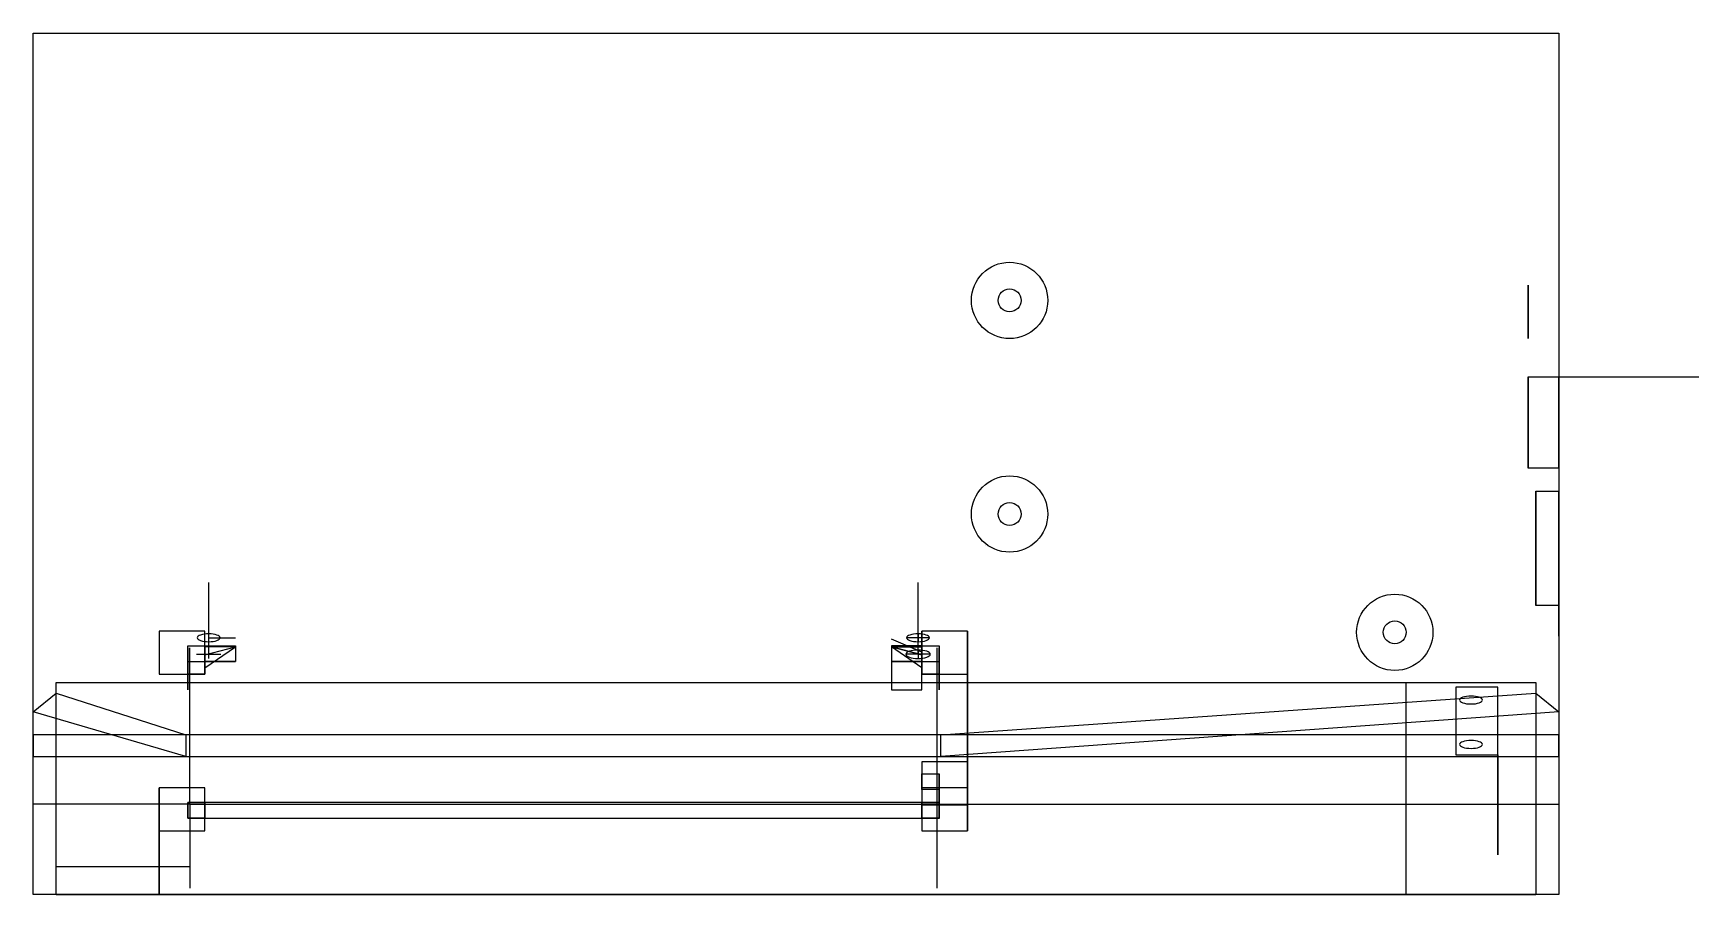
# Model space of a CAD drawing. Header units: millimetres. Extents: x 31 to 249, y 24 to 137.
import ezdxf

# ---------------------------------------------------------------- set-up
doc = ezdxf.new("R2010")
doc.units = ezdxf.units.MM
doc.header["$MEASUREMENT"] = 0
for name, color, linetype in [('Construction 5', 6, 'Continuous'), ('Enclosure Mounts', 253, 'Continuous'), ('Netduino Construction', 40, 'Continuous')]:
    doc.layers.add(name, color=color, linetype=linetype)

msp = doc.modelspace()

# ---------------------------------------------------------------- linework, layer by layer
at = {"layer": 'Construction 5', "extrusion": (1, -1.89478e-15, 0)}
for p in [(228, 70.51, 8.1), (228, 71.76, 9.7)]:
    msp.add_line(p, (228, 71.76, 8.1), dxfattribs=at)
at = {"layer": 'Construction 5', "extrusion": (-8.34615e-15, 0.939693, -0.34202)}
msp.add_line((54, 55.38, 64.13), (54, 64.78, 60.71), dxfattribs=at)
at = {"layer": 'Construction 5', "extrusion": (0, 0.939693, -0.34202)}
for p, q in [((147, 55.38, 64.13), (147, 64.78, 60.71)), ((52.4, 55.38, 64.13), (55.6, 55.38, 64.13)), ((148.6, 55.38, 64.13), (145.4, 55.38, 64.13)), ((147, 55.93, 65.63), (147, 54.84, 62.62))]:
    msp.add_line(p, q, dxfattribs=at)
at = {"layer": 'Construction 5', "extrusion": (-2.73321e-31, 0.939693, -0.34202)}
msp.add_line((53.5, 56.35, 60.05), (53.5, 58.4, 65.69), dxfattribs=at)
at = {"layer": 'Construction 5', "extrusion": (9.69313e-29, 0.939693, -0.34202)}
msp.add_line((54, 57.54, 63.34), (54, 58.4, 65.69), dxfattribs=at)
at = {"layer": 'Construction 5', "extrusion": (2.22564e-15, 0.939693, -0.34202)}
msp.add_line((54, 57.54, 63.34), (57.5, 57.54, 63.34), dxfattribs=at)
at = {"layer": 'Construction 5', "extrusion": (1.17149e-14, 0.939693, -0.34202)}
for p, q in [((147.5, 55.66, 58.17), (143.5, 57.37, 62.87)), ((147.5, 55.32, 57.23), (143.5, 56.35, 60.05)), ((143.5, 56.35, 60.05), (147.5, 56.35, 60.05)), ((147.5, 56.35, 60.05), (147.5, 55.32, 57.23)), ((147.5, 56.35, 60.05), (147.5, 55.66, 58.17))]:
    msp.add_line(p, q, dxfattribs=at)
at = {"layer": 'Construction 5', "extrusion": (1.11282e-15, 0.939693, -0.34202)}
for p, q in [((148.5, 57.54, 63.34), (145.5, 57.54, 63.34)), ((147, 58.06, 64.75), (147, 57.03, 61.93)), ((147.5, 56.35, 60.05), (147.5, 58.4, 65.69))]:
    msp.add_line(p, q, dxfattribs=at)
at = {"layer": 'Construction 5', "extrusion": (4.05033e-16, 0.34202, 0.939693)}
msp.add_line((153.5, 58.4, 65.69), (153.5, 48.06, 69.45), dxfattribs=at)
at = {"layer": 'Construction 5', "extrusion": (9.91918e-17, 0.34202, 0.939693)}
msp.add_line((51.25, 54.41, 67.14), (51.25, 56.47, 66.39), dxfattribs=at)
at = {"layer": 'Construction 5'}
for p, q in [((51.5, 35.72, 10.09), (51.5, 56.24, 66.48)), ((149.5, 35.72, 10.09), (149.5, 56.24, 66.48)), ((51.5, 35.72, 10.09), (231, 35.72, 10.09)), ((51.5, 27.54, 13.07), (34, 27.54, 13.07))]:
    msp.add_line(p, q, dxfattribs=at)
at = {"layer": 'Construction 5', "extrusion": (3.98519e-31, 0.34202, 0.939693)}
msp.add_line((54, 54.84, 62.62), (54, 55.93, 65.63), dxfattribs=at)
at = {"layer": 'Construction 5', "extrusion": (1, 8.90256e-15, -3.24027e-15)}
msp.add_line((147.5, 54.42, 60.75), (147.5, 56.47, 66.39), dxfattribs=at)
at = {"layer": 'Construction 5', "extrusion": (2.96752e-15, -0.939693, 0.34202)}
msp.add_line((53.5, 54.42, 60.75), (57.5, 54.42, 60.75), dxfattribs=at)
at = {"layer": 'Construction 5', "extrusion": (-3.02907e-16, 0.939693, -0.34202)}
for p, q in [((153.5, 44.81, 60.52), (153.5, 52.76, 67.74)), ((153.5, 48.06, 69.45), (153.5, 32.24, 25.98))]:
    msp.add_line(p, q, dxfattribs=at)
at = {"layer": 'Construction 5', "extrusion": (3.30404e-15, -0.939693, 0.34202)}
msp.add_line((211, 23.88, 3), (211, 51.67, 79.37), dxfattribs=at)
at = {"layer": 'Construction 5', "extrusion": (0, -0.939693, 0.34202)}
for p, q in [((51.5, 35.72, 10.09), (31, 35.72, 10.09)), ((51.5, 35.72, 10.09), (51.5, 24.72, 14.1)), ((149.5, 24.72, 14.1), (149.5, 35.72, 10.09))]:
    msp.add_line(p, q, dxfattribs=at)
at = {"layer": 'Construction 5', "extrusion": (1, 1.01495e-15, 1.74703e-15)}
msp.add_line((153.5, 32.24, 11.36), (153.5, 32.24, 3), dxfattribs=at)
at = {"layer": 'Construction 5', "extrusion": (1, -7.76632e-30, 3.40004e-15)}
msp.add_line((153.5, 32.24, 11.36), (153.5, 32.24, 25.98), dxfattribs=at)
at = {"layer": 'Construction 5'}
for elevation in [3, 8]:
    msp.add_lwpolyline([(231, 23.88), (31, 23.88), (31, 136.76), (231, 136.76)], close=True, dxfattribs=dict(at, elevation=elevation))
at = {"layer": 'Construction 5', "extrusion": (4.84138e-14, 0.939693, -0.34202), "elevation": 32.41}
msp.add_lwpolyline([(-155.84, 114.48), (-155.84, 114.48), (-155.84, 114.48), (-155.84, 114.48)], close=True, dxfattribs=at)
at = {"layer": 'Construction 5', "extrusion": (1.26828e-16, 0.34202, 0.939693), "elevation": 81.7}
for points in [[(-47.5, -26.41), (-53.5, -26.41), (-53.5, -32.41), (-47.5, -32.41)], [(-147.5, -26.41), (-153.5, -26.41), (-153.5, -32.41), (-147.5, -32.41)]]:
    msp.add_lwpolyline(points, close=True, dxfattribs=at)
at = {"layer": 'Construction 5', "extrusion": (1.14385e-29, -0.34202, -0.939693), "elevation": -81.7}
msp.add_lwpolyline([(53.5, -26.41), (51.25, -26.41), (51.25, -30.36), (53.5, -30.36)], close=True, dxfattribs=at)
at = {"layer": 'Construction 5', "extrusion": (-4.81205e-29, -0.34202, -0.939693), "elevation": -81.7}
msp.add_lwpolyline([(53.5, -28.16), (51.25, -28.16), (51.25, -30.36), (53.5, -30.36)], close=True, dxfattribs=at)
at = {"layer": 'Construction 5', "extrusion": (1, -3.07727e-14, 1.32167e-14)}
for points, elevation in [([(52.76, 67.74), (56.24, 66.48), (54.19, 60.84), (50.71, 62.1)], 51.25), ([(52.76, 67.74), (56.24, 66.48), (54.19, 60.84), (50.71, 62.1)], 149.75), ([(37.65, 21.1), (39.71, 20.34), (35.95, 10.01), (33.88, 10.76)], 149.75), ([(37.65, 21.1), (39.71, 20.34), (35.95, 10.01), (33.88, 10.76)], 149.75)]:
    msp.add_lwpolyline(points, close=True, dxfattribs=dict(at, elevation=elevation))
at = {"layer": 'Construction 5', "extrusion": (1.04231e-14, -0.939693, 0.34202), "elevation": -30.36}
msp.add_lwpolyline([(57.5, 75.7), (53.5, 75.7), (53.5, 81.7), (57.5, 81.7)], close=True, dxfattribs=at)
at = {"layer": 'Construction 5', "extrusion": (-9.51848e-15, 0.939693, -0.34202), "elevation": 32.41}
msp.add_lwpolyline([(-53.5, 75.7), (-53.5, 67.7), (-57.5, 75.7)], close=True, dxfattribs=at)
at = {"layer": 'Construction 5', "extrusion": (-1.51248e-14, 0.939693, -0.34202), "elevation": 32.41}
msp.add_lwpolyline([(-53.5, 75.7), (-53.5, 72.7), (-57.5, 75.7)], close=True, dxfattribs=at)
msp.add_lwpolyline([(-53.5, 75.7), (-53.5, 72.7), (-57.5, 75.7)], close=True, dxfattribs=at)
at = {"layer": 'Construction 5', "extrusion": (2.96752e-15, -0.939693, 0.34202), "elevation": -30.36}
msp.add_lwpolyline([(147.5, 81.7), (143.5, 81.7), (143.5, 75.7), (147.5, 75.7)], close=True, dxfattribs=at)
at = {"layer": 'Construction 5', "extrusion": (3.30851e-14, 0.939693, -0.34202), "elevation": 32.41}
msp.add_lwpolyline([(-147.5, 67.7), (-143.5, 75.7), (-147.5, 75.7)], close=True, dxfattribs=at)
at = {"layer": 'Construction 5', "extrusion": (5.64529e-30, -0.34202, -0.939693), "elevation": -81.7}
msp.add_lwpolyline([(149.75, -26.41), (147.5, -26.41), (147.5, -30.36), (149.75, -30.36)], close=True, dxfattribs=at)
at = {"layer": 'Construction 5', "extrusion": (-3.35266e-29, -0.34202, -0.939693), "elevation": -81.7}
msp.add_lwpolyline([(149.75, -28.16), (147.5, -28.16), (147.5, -30.36), (149.75, -30.36)], close=True, dxfattribs=at)
at = {"layer": 'Construction 5', "extrusion": (1.88279e-14, 0.34202, 0.939693), "elevation": 75.7}
msp.add_lwpolyline([(-143.5, -26.41), (-147.5, -26.41), (-147.5, -30.36), (-143.5, -30.36)], close=True, dxfattribs=at)
at = {"layer": 'Construction 5', "extrusion": (2.89104e-15, -0.939693, 0.34202), "elevation": -21.41}
msp.add_lwpolyline([(34, 92.26), (228, 92.26), (228, 10.99), (34, 10.99)], close=True, dxfattribs=at)
at = {"layer": 'Construction 5', "extrusion": (3.30404e-15, -0.939693, 0.34202), "elevation": -29.91}
msp.add_lwpolyline([(223, 67.2), (217.5, 67.2), (217.5, 41.2), (223, 41.2)], close=True, dxfattribs=at)
at = {"layer": 'Construction 5', "extrusion": (-1.30523e-15, 0.34202, 0.939693), "elevation": 72.2}
msp.add_lwpolyline([(-31, -18.41), (-231, -18.41), (-231, -21.41), (-31, -21.41)], close=True, dxfattribs=at)
at = {"layer": 'Construction 5', "extrusion": (9.91918e-17, 0.34202, 0.939693)}
for points, elevation in [([(-147.5, -26.41), (-153.5, -26.41), (-153.5, -32.41), (-147.5, -32.41)], 31.7), ([(-47.5, -26.41), (-53.5, -26.41), (-53.5, -32.41), (-47.5, -32.41)], 21.7), ([(-147.5, -26.41), (-153.5, -26.41), (-153.5, -32.41), (-147.5, -32.41)], 21.7)]:
    msp.add_lwpolyline(points, close=True, dxfattribs=dict(at, elevation=elevation))
at = {"layer": 'Construction 5', "extrusion": (-1.69605e-29, -0.34202, -0.939693), "elevation": -32.7}
msp.add_lwpolyline([(149.75, -28.16), (147.5, -28.16), (147.5, -30.36), (149.75, -30.36)], close=True, dxfattribs=at)
at = {"layer": 'Construction 5', "extrusion": (-6.31089e-29, -0.34202, -0.939693), "elevation": -21.7}
msp.add_lwpolyline([(53.5, -28.16), (51.25, -28.16), (51.25, -30.36), (53.5, -30.36)], close=True, dxfattribs=at)
at = {"layer": 'Construction 5', "extrusion": (2.53657e-16, 0.34202, 0.939693), "elevation": 21.7}
msp.add_lwpolyline([(-149.75, -30.36), (-51.25, -30.36), (-51.25, -28.16), (-149.75, -28.16)], close=True, dxfattribs=at)
msp.add_lwpolyline([(-149.75, -30.36), (-51.25, -30.36), (-51.25, -28.16), (-149.75, -28.16)], close=True, dxfattribs=at)
at = {"layer": 'Construction 5', "extrusion": (0, -0.34202, -0.939693), "elevation": -21.7}
msp.add_lwpolyline([(149.75, -28.16), (147.5, -28.16), (147.5, -30.36), (149.75, -30.36)], close=True, dxfattribs=at)
at = {"layer": 'Construction 5'}
for points in [[(143.5, 56.35, 60.05), (147.5, 55.32, 57.23), (147.5, 56.35, 60.05)], [(147.5, 56.35, 60.05), (147.5, 55.66, 58.17), (145.9, 56.35, 60.05)], [(153.5, 32.24, 25.98), (153.5, 44.81, 60.52), (153.5, 52.76, 67.74), (153.5, 32.24, 11.36)], [(31, 47.84, 77.62), (34, 50.29, 75.57), (51, 44.81, 60.52), (51, 41.99, 61.55)], [(150, 41.99, 61.55), (150, 44.81, 60.52), (228, 50.29, 75.57), (231, 47.84, 77.62)], [(47.5, 23.88, 3), (47.5, 37.88, 3), (47.5, 37.88, 9.31), (47.5, 32.24, 11.36), (47.5, 27.54, 13.07)]]:
    msp.add_polyline3d(points, close=True, dxfattribs=at)
msp.add_polyline3d([(223, 34.21, 31.39), (223, 29.08, 17.3), (223, 42.2, 28.49), (223, 34.21, 31.39)], dxfattribs=at)
at = {"layer": 'Construction 5', "extrusion": (9.69313e-29, 0.939693, -0.34202)}
msp.add_circle((-54, 79.2, 32.41), 1.5, dxfattribs=at)
at = {"layer": 'Construction 5', "extrusion": (1.11282e-15, 0.939693, -0.34202)}
msp.add_circle((-147, 79.2, 32.41), 1.5, dxfattribs=at)
at = {"layer": 'Construction 5', "extrusion": (0, 0.939693, -0.34202)}
msp.add_circle((-147, 79.2, 30.11), 1.6, dxfattribs=at)
at = {"layer": 'Construction 5', "extrusion": (-3.62517e-15, 0.939693, -0.34202)}
for centre in [(-219.5, 62.2, 29.91), (-219.5, 45.2, 29.91)]:
    msp.add_circle(centre, 1.5, dxfattribs=at)
at = {"layer": 'Enclosure Mounts'}
msp.add_polyline3d([(147.5, 56.35, 60.05), (144.5, 56.35, 60.05)], dxfattribs=at)
at = {"layer": 'Netduino Construction', "extrusion": (1, 0, 0)}
for p, q in [((227, 91.76, 16.2), (249.35, 91.76, 16.2)), ((231, 79.76, 16.2), (227, 79.76, 16.2))]:
    msp.add_line(p, q, dxfattribs=at)
at = {"layer": 'Netduino Construction', "extrusion": (1, -1.89478e-15, 0)}
for p, q in [((228, 76.76, 8.1), (231, 76.76, 8)), ((231, 61.76, 19.2), (228, 61.76, 19.2)), ((231, 61.76, 8), (231, 61.76, 19.2)), ((231, 57.76, 8), (231, 57.76, 19.2))]:
    msp.add_line(p, q, dxfattribs=at)
at = {"layer": 'Netduino Construction', "extrusion": (1, -1.22465e-16, 0), "elevation": 227}
for points in [[(96.76, 19.7), (96.76, 9.7), (103.76, 9.7), (103.76, 19.7)], [(81.76, 12.7), (89.76, 12.7), (89.76, 9.7), (81.76, 9.7)]]:
    msp.add_lwpolyline(points, close=True, dxfattribs=at)
at = {"layer": 'Netduino Construction', "extrusion": (1, 0, 0), "elevation": 227}
msp.add_lwpolyline([(79.76, 16.2), (91.76, 16.2), (91.76, 6.2), (79.76, 6.2)], close=True, dxfattribs=at)
at = {"layer": 'Netduino Construction', "extrusion": (1, -1.65724e-16, 0), "elevation": 231}
msp.add_lwpolyline([(79.76, 16.2), (91.76, 16.2), (91.76, 6.2), (79.76, 6.2)], close=True, dxfattribs=at)
at = {"layer": 'Netduino Construction', "extrusion": (1, -1.89478e-15, 0)}
for points, elevation in [([(61.76, 19.2), (76.76, 19.2), (76.76, 9.7), (61.76, 9.7)], 228), ([(63.01, 8.1), (75.51, 8.1), (75.51, 9.7), (63.01, 9.7)], 228), ([(61.76, 9.7), (69.76, 9.7), (69.76, 8), (61.76, 8)], 231)]:
    msp.add_lwpolyline(points, close=True, dxfattribs=dict(at, elevation=elevation))
at = {"layer": 'Netduino Construction', "extrusion": (1, 1.67187e-15, -5.07531e-15), "elevation": 231}
msp.add_lwpolyline([(76.76, 8), (57.76, 8), (57.76, 19.2), (76.76, 19.2)], close=True, dxfattribs=at)
at = {"layer": 'Netduino Construction'}
for centre, radius in [((159, 101.76, 8), 5), ((159, 101.76, 8), 1.5), ((159, 73.76, 8), 5), ((159, 73.76, 8), 1.5), ((209.5, 58.26, 8), 5), ((209.5, 58.26, 8), 1.5)]:
    msp.add_circle(centre, radius, dxfattribs=at)

doc.saveas('drawing.dxf')
